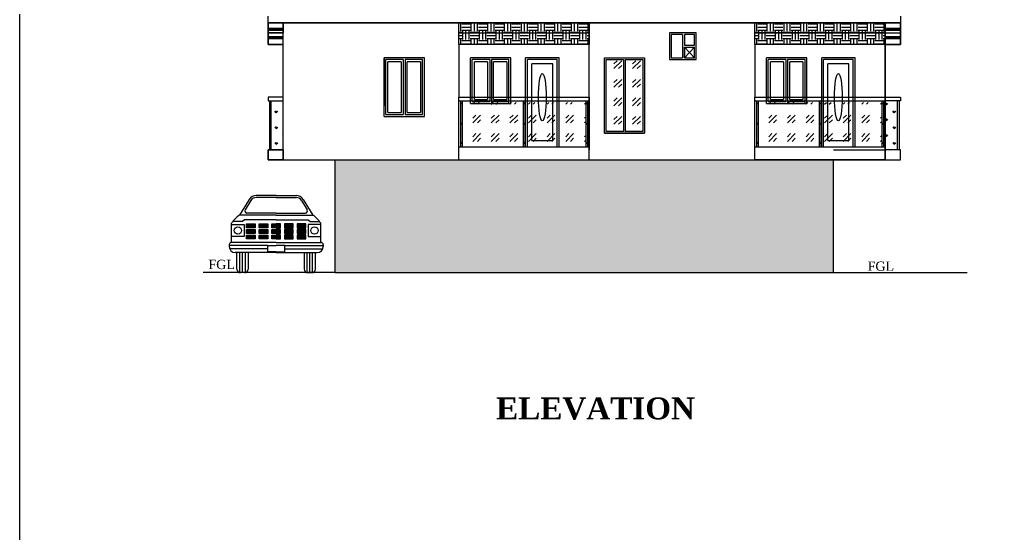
# Model space of a CAD drawing. Header units: metres. Extents: x 8742 to 14639, y -4028 to 1902.
# Drawn here: x 8742.46 to 8764.57, y 1876.9 to 1888.65 of the extents above; entities that cross this region are included whole.
import ezdxf

# ---------------------------------------------------------------- set-up
doc = ezdxf.new("R2010")
doc.units = ezdxf.units.M
doc.layers.add('.', color=7, linetype='Continuous')
doc.styles.add('Arial_B_1', font='times.ttf', dxfattribs={"height": 0.5})
doc.styles.add('style1', font='times.ttf')

# ---------------------------------------------------------------- blocks, each defined once
blk = doc.blocks.new('*U289')
at = {"linetype": 'Continuous'}
for p, q in [((-24.18, 65.77), (-32.91, 51.76)), ((-22.67, 64.82), (-27.86, 56.49)), ((0, 69.27), (-17.87, 69.27)), ((0, 67.49), (-17.87, 67.49)), ((0, 69.27), (17.87, 69.27)), ((0, 67.49), (17.87, 67.49)), ((22.67, 64.82), (27.86, 56.49)), ((24.18, 65.77), (32.91, 51.76)), ((0, 53.54), (-26.22, 53.54)), ((0, 53.54), (26.22, 53.54)), ((-40.01, 27.08), (-40.01, 44.29)), ((-30.37, 45.96), (-38.87, 45.96)), ((0, 51.76), (-32.91, 51.76)), ((-28.59, 47.44), (-30.37, 45.96)), ((0, 47.44), (-28.59, 47.44)), ((-26.57, 40.26), (-26.57, 43.7)), ((-26.57, 43.7), (-18.89, 43.7)), ((-18.89, 43.7), (-18.89, 40.26)), ((-15.2, 43.7), (-7.53, 43.7)), ((-15.2, 40.26), (-15.2, 43.7)), ((-7.53, 43.7), (-7.53, 40.26)), ((-3.84, 40.26), (-3.84, 43.7)), ((-3.84, 43.7), (0, 43.7)), ((0, 51.76), (32.91, 51.76)), ((0, 47.44), (28.59, 47.44)), ((3.84, 43.7), (0, 43.7)), ((3.84, 40.26), (3.84, 43.7)), ((7.53, 43.7), (7.53, 40.26)), ((15.2, 43.7), (7.53, 43.7)), ((15.2, 40.26), (15.2, 43.7)), ((26.57, 43.7), (18.89, 43.7)), ((18.89, 43.7), (18.89, 40.26)), ((26.57, 40.26), (26.57, 43.7)), ((28.59, 47.44), (30.37, 45.96)), ((30.37, 45.96), (38.87, 45.96)), ((40.01, 27.08), (40.01, 44.29)), ((-40.01, 43.31), (-28.69, 43.31)), ((-28.69, 43.31), (-28.69, 32.39)), ((-18.89, 40.26), (-26.57, 40.26)), ((-26.57, 35.24), (-26.57, 38.69)), ((-26.57, 38.69), (-18.89, 38.69)), ((-18.89, 35.24), (-26.57, 35.24)), ((-18.89, 38.69), (-18.89, 35.24)), ((-7.53, 40.26), (-15.2, 40.26)), ((-15.2, 38.69), (-7.53, 38.69)), ((-15.2, 35.24), (-15.2, 38.69)), ((-7.53, 35.24), (-15.2, 35.24)), ((-7.53, 38.69), (-7.53, 35.24)), ((0, 40.26), (-3.84, 40.26)), ((-3.84, 35.24), (-3.84, 38.69)), ((-3.84, 38.69), (0, 38.69)), ((0, 35.24), (-3.84, 35.24)), ((0, 40.26), (3.84, 40.26)), ((3.84, 38.69), (0, 38.69)), ((0, 35.24), (3.84, 35.24)), ((3.84, 35.24), (3.84, 38.69)), ((7.53, 40.26), (15.2, 40.26)), ((7.53, 38.69), (7.53, 35.24)), ((15.2, 38.69), (7.53, 38.69)), ((7.53, 35.24), (15.2, 35.24)), ((15.2, 35.24), (15.2, 38.69)), ((18.89, 40.26), (26.57, 40.26)), ((26.57, 38.69), (18.89, 38.69)), ((18.89, 38.69), (18.89, 35.24)), ((18.89, 35.24), (26.57, 35.24)), ((26.57, 35.24), (26.57, 38.69)), ((28.69, 43.31), (28.69, 32.39)), ((40.01, 43.31), (28.69, 43.31)), ((0, 27.08), (-40.3, 27.08)), ((-28.69, 32.39), (-40.01, 32.39)), ((-26.57, 30.23), (-26.57, 33.67)), ((-26.57, 33.67), (-18.89, 33.67)), ((-18.89, 30.23), (-26.57, 30.23)), ((-18.89, 33.67), (-18.89, 30.23)), ((-15.2, 33.67), (-7.53, 33.67)), ((-15.2, 30.23), (-15.2, 33.67)), ((-7.53, 30.23), (-15.2, 30.23)), ((-7.53, 33.67), (-7.53, 30.23)), ((-3.84, 30.23), (-3.84, 33.67)), ((-3.84, 33.67), (0, 33.67)), ((0, 30.23), (-3.84, 30.23)), ((3.84, 33.67), (0, 33.67)), ((0, 30.23), (3.84, 30.23)), ((0, 27.08), (40.3, 27.08)), ((3.84, 30.23), (3.84, 33.67)), ((7.53, 33.67), (7.53, 30.23)), ((15.2, 33.67), (7.53, 33.67)), ((7.53, 30.23), (15.2, 30.23)), ((15.2, 30.23), (15.2, 33.67)), ((26.57, 33.67), (18.89, 33.67)), ((18.89, 33.67), (18.89, 30.23)), ((18.89, 30.23), (26.57, 30.23)), ((26.57, 30.23), (26.57, 33.67)), ((28.69, 32.39), (40.01, 32.39)), ((-42.18, 25.2), (-42.18, 23.46)), ((-7.63, 24.32), (-42.18, 24.32)), ((-7.63, 21.37), (-41.76, 21.37)), ((0, 18.03), (-36.75, 18.03)), ((-35.26, 3.13), (-35.26, 18.03)), ((-32.73, 0.06), (-32.73, 18.03)), ((-30.2, 0), (-30.2, 18.03)), ((-27.66, 0.06), (-27.66, 18.03)), ((-25.13, 18.03), (-25.13, 3.13)), ((-7.63, 18.62), (-7.63, 24.32)), ((-7.63, 24.32), (0, 24.32)), ((0, 18.62), (-7.63, 18.62)), ((7.63, 24.32), (0, 24.32)), ((0, 18.62), (7.63, 18.62)), ((0, 18.03), (36.75, 18.03)), ((7.63, 24.32), (42.18, 24.32)), ((7.63, 18.62), (7.63, 24.32)), ((7.63, 21.37), (41.76, 21.37)), ((25.13, 18.03), (25.13, 3.13)), ((27.66, 0.06), (27.66, 18.03)), ((30.2, 0), (30.2, 18.03)), ((32.73, 0.06), (32.73, 18.03)), ((35.26, 3.13), (35.26, 18.03)), ((42.18, 25.2), (42.18, 23.46)), ((-28.26, 0), (-32.13, 0)), ((28.26, 0), (32.13, 0))]:
    blk.add_line(p, q, dxfattribs=at)
for centre in [(-34.35, 37.85), (34.35, 37.85)]:
    blk.add_circle(centre, 3.27, dxfattribs=at)
for centre, radius, start, end in [((-17.87, 61.83), 7.44, 90, 148.09213), ((-17.87, 61.83), 5.65, 90, 148.09213), ((17.87, 61.83), 7.44, 31.90786, 90), ((17.87, 61.83), 5.65, 31.90786, 90), ((-26.22, 55.47), 1.92, 148.09213, 270), ((26.22, 55.47), 1.92, 270, 31.90786), ((-18.03, 30.48), 25.96, 124.96933, 147.86524), ((18.03, 30.48), 25.96, 32.13477, 55.03066), ((-40.3, 25.2), 1.88, 90, 180.00001), ((40.3, 25.2), 1.88, 0, 90), ((-36.75, 23.46), 5.43, 180.00001, 270), ((36.75, 23.46), 5.43, 270, 0), ((-32.13, 3.13), 3.13, 180.00001, 270), ((-28.26, 3.13), 3.13, 270, 0), ((28.26, 3.13), 3.13, 180.00001, 270), ((32.13, 3.13), 3.13, 270, 0)]:
    blk.add_arc(centre, radius, start, end, dxfattribs=at)
for points in [[(-18.89, 43.7), (-18.89, 40.26), (-26.57, 43.7), (-26.57, 40.26)], [(-7.53, 43.7), (-7.53, 40.26), (-15.2, 43.7), (-15.2, 40.26)], [(0, 43.7), (0, 40.26), (-3.84, 43.7), (-3.84, 40.26)], [(0, 43.7), (0, 40.26), (3.84, 43.7), (3.84, 40.26)], [(7.53, 43.7), (7.53, 40.26), (15.2, 43.7), (15.2, 40.26)], [(18.89, 43.7), (18.89, 40.26), (26.57, 43.7), (26.57, 40.26)], [(-18.89, 38.69), (-18.89, 35.24), (-26.57, 38.69), (-26.57, 35.24)], [(-7.53, 38.69), (-7.53, 35.24), (-15.2, 38.69), (-15.2, 35.24)], [(0, 38.69), (0, 35.24), (-3.84, 38.69), (-3.84, 35.24)], [(0, 38.69), (0, 35.24), (3.84, 38.69), (3.84, 35.24)], [(7.53, 38.69), (7.53, 35.24), (15.2, 38.69), (15.2, 35.24)], [(18.89, 38.69), (18.89, 35.24), (26.57, 38.69), (26.57, 35.24)], [(-18.89, 33.67), (-18.89, 30.23), (-26.57, 33.67), (-26.57, 30.23)], [(-7.53, 33.67), (-7.53, 30.23), (-15.2, 33.67), (-15.2, 30.23)], [(0, 33.67), (0, 30.23), (-3.84, 33.67), (-3.84, 30.23)], [(0, 33.67), (0, 30.23), (3.84, 33.67), (3.84, 30.23)], [(7.53, 33.67), (7.53, 30.23), (15.2, 33.67), (15.2, 30.23)], [(18.89, 33.67), (18.89, 30.23), (26.57, 33.67), (26.57, 30.23)]]:
    blk.add_solid(points, dxfattribs=at)

msp = doc.modelspace()

# ---------------------------------------------------------------- hatches: boundary and pattern name
at = {"layer": '.'}
h = msp.add_hatch(dxfattribs=at)
h.set_pattern_fill('AR-B816', color=256, scale=100)
h.paths.add_polyline_path([(8761.013, 1885.446), (8759.221, 1885.446), (8759.221, 1885.676), (8755.446, 1885.676), (8755.446, 1885.446), (8752.471, 1885.446), (8752.471, 1885.676), (8748.467, 1885.676), (8748.467, 1885.446), (8749.65, 1885.446), (8749.65, 1882.876), (8761.013, 1882.876)])
h = msp.add_hatch()
h.set_pattern_fill('PLAST', color=256, scale=0.03)
h.set_pattern_definition([(0, (-192.9706, 244.39022), (0, 0.1905), []), (0, (-192.9706, 244.41403), (0, 0.1905), []), (0, (-192.9706, 244.43784), (0, 0.1905), [])])
h.paths.add_polyline_path([(8748.124, 1888.576), (8748.467, 1888.576), (8748.467, 1888.076), (8748.124, 1888.076)])
h = msp.add_hatch()
h.set_pattern_fill('EARTH', color=256, scale=0.03)
h.set_pattern_definition([(0, (-179.24271, 244.39022), (0.1905, 0.1905), [0.1905, -0.1905]), (0, (-179.24271, 244.46165), (0.1905, 0.1905), [0.1905, -0.1905]), (0, (-179.24271, 244.5331), (0.1905, 0.1905), [0.1905, -0.1905]), (90, (-179.2189, 244.5569), (-0.1905, 0.1905), [0.1905, -0.1905]), (90, (-179.14746, 244.5569), (-0.1905, 0.1905), [0.1905, -0.1905]), (90, (-179.07603, 244.5569), (-0.1905, 0.1905), [0.1905, -0.1905])])
h.paths.add_polyline_path([(8755.446, 1888.576), (8752.471, 1888.576), (8752.471, 1888.076), (8755.446, 1888.076)])
h = msp.add_hatch()
h.set_pattern_fill('EARTH', color=256, scale=0.03)
h.set_pattern_definition([(0, (-172.49314, 244.39022), (0.1905, 0.1905), [0.1905, -0.1905]), (0, (-172.49314, 244.46165), (0.1905, 0.1905), [0.1905, -0.1905]), (0, (-172.49314, 244.5331), (0.1905, 0.1905), [0.1905, -0.1905]), (90, (-172.46933, 244.5569), (-0.1905, 0.1905), [0.1905, -0.1905]), (90, (-172.3979, 244.5569), (-0.1905, 0.1905), [0.1905, -0.1905]), (90, (-172.32646, 244.5569), (-0.1905, 0.1905), [0.1905, -0.1905])])
h.paths.add_polyline_path([(8762.195, 1888.576), (8759.221, 1888.576), (8759.221, 1888.076), (8762.195, 1888.076)])
h = msp.add_hatch()
h.set_pattern_fill('PLAST', color=256, scale=0.03)
h.set_pattern_definition([(0, (-179.24271, 244.39022), (0, 0.1905), []), (0, (-179.24271, 244.41403), (0, 0.1905), []), (0, (-179.24271, 244.43784), (0, 0.1905), [])])
h.paths.add_polyline_path([(8762.539, 1888.576), (8762.195, 1888.576), (8762.195, 1888.076), (8762.539, 1888.076)])
h = msp.add_hatch()
h.set_pattern_fill('GOST_GLASS', color=256, scale=0.05)
h.set_pattern_definition([(45, (-21.5905, 9.31308), (0.424264069, 0), [0.25, -0.35]), (45, (-21.48443, 9.31308), (0.424264069, 0), [0.1, -0.5]), (45, (-21.5905, 9.41915), (0.424264069, 0), [0.1, -0.5])])
h.paths.add_polyline_path([(8755.83, 1886.096), (8756.227, 1886.096), (8756.227, 1887.736), (8755.83, 1887.736)])
h.paths.add_polyline_path([(8756.267, 1886.096), (8756.664, 1886.096), (8756.664, 1887.736), (8756.267, 1887.736)])
h = msp.add_hatch()
h.set_pattern_fill('GRASS', color=256, scale=0.01)
h.set_pattern_definition([(90, (-192.9706, 244.39022), (-0.1796051224, 0.1796051224), [0.047625, -0.311585245]), (45, (-192.9706, 244.39022), (-0.1796051224, 0.1796051224), [0.047625, -0.206375]), (135, (-192.9706, 244.39022), (-0.1796051224, -0.1796051224), [0.047625, -0.206375])])
h.paths.add_polyline_path([(8748.194, 1886.796), (8748.467, 1886.796), (8748.467, 1885.676), (8748.194, 1885.676)])
h = msp.add_hatch()
h.set_pattern_fill('GRASS', color=256, scale=0.01)
h.set_pattern_definition([(90, (-179.24271, 244.39022), (-0.1796051224, 0.1796051224), [0.047625, -0.311585245]), (45, (-179.24271, 244.39022), (-0.1796051224, 0.1796051224), [0.047625, -0.206375]), (135, (-179.24271, 244.39022), (-0.1796051224, -0.1796051224), [0.047625, -0.206375])])
h.paths.add_polyline_path([(8762.469, 1886.796), (8762.195, 1886.796), (8762.195, 1885.676), (8762.469, 1885.676)])
h = msp.add_hatch()
h.set_pattern_fill('GOST_GLASS', color=256, scale=0.05)
h.set_pattern_definition([(45, (-179.2427, 244.39022), (0.424264069, 0), [0.25, -0.35]), (45, (-179.13665, 244.39022), (0.424264069, 0), [0.1, -0.5]), (45, (-179.2427, 244.49628), (0.424264069, 0), [0.1, -0.5])])
h.paths.add_polyline_path([(8753.939, 1886.756), (8752.55, 1886.756), (8752.55, 1885.788), (8753.939, 1885.789)])
h.paths.add_polyline_path([(8755.366, 1886.756), (8753.979, 1886.756), (8753.979, 1885.789), (8755.366, 1885.789)])
h = msp.add_hatch()
h.set_pattern_fill('GOST_GLASS', color=256, scale=0.05)
h.set_pattern_definition([(45, (-172.49314, 244.39022), (0.424264069, 0), [0.25, -0.35]), (45, (-172.38708, 244.39022), (0.424264069, 0), [0.1, -0.5]), (45, (-172.49314, 244.49628), (0.424264069, 0), [0.1, -0.5])])
h.paths.add_polyline_path([(8760.688, 1886.756), (8759.3, 1886.756), (8759.3, 1885.788), (8760.688, 1885.789)])
h.paths.add_polyline_path([(8762.115, 1886.756), (8760.728, 1886.756), (8760.728, 1885.789), (8762.115, 1885.789)])
h = msp.add_hatch()
h.set_pattern_fill('AR-B816C', color=256, scale=0.0008)
h.paths.add_polyline_path([(8761.013, 1885.446), (8759.221, 1885.446), (8749.65, 1885.446), (8749.65, 1882.876), (8761.013, 1882.876)])

# ---------------------------------------------------------------- linework, layer by layer
for p, q in [((8755.79, 1887.776), (8756.704, 1887.776)), ((8756.227, 1887.736), (8756.227, 1886.096)), ((8756.267, 1887.736), (8756.267, 1886.096)), ((8755.79, 1886.056), (8756.704, 1886.056))]:
    msp.add_line(p, q)
msp.add_lwpolyline([(8834.284, 1902.05), (8742.455, 1902.054), (8742.455, 1829.923), (8834.287, 1829.927)], close=True)
for points in [[(8755.79, 1887.776), (8756.704, 1887.776), (8756.704, 1886.056), (8755.79, 1886.056), (8755.79, 1887.776)], [(8756.227, 1886.096), (8755.83, 1886.096), (8755.83, 1887.736), (8756.227, 1887.736)], [(8756.267, 1887.736), (8756.664, 1887.736), (8756.664, 1886.096), (8756.267, 1886.096)]]:
    msp.add_lwpolyline(points)
at = {"layer": 'Defpoints'}
for p, q in [((8748.124, 1888.576), (8748.124, 1888.726)), ((8748.124, 1888.076), (8748.124, 1888.576)), ((8748.124, 1888.576), (8748.467, 1888.576)), ((8748.124, 1888.576), (8748.124, 1888.346)), ((8748.467, 1888.576), (8748.124, 1888.576)), ((8748.124, 1888.346), (8748.124, 1888.576)), ((8748.124, 1888.576), (8748.467, 1888.576)), ((8748.154, 1888.576), (8748.194, 1888.576)), ((8748.467, 1885.676), (8748.467, 1888.576)), ((8748.467, 1888.576), (8762.195, 1888.576)), ((8762.195, 1888.576), (8748.467, 1888.576)), ((8748.467, 1888.576), (8748.467, 1888.346)), ((8748.467, 1888.346), (8748.467, 1888.576)), ((8752.471, 1888.076), (8752.471, 1888.576)), ((8752.471, 1888.346), (8752.471, 1888.576)), ((8755.446, 1888.076), (8755.446, 1888.576)), ((8755.446, 1888.346), (8755.446, 1888.576)), ((8762.195, 1888.576), (8757.885, 1888.576)), ((8759.221, 1888.076), (8759.221, 1888.576)), ((8759.221, 1888.346), (8759.221, 1888.576)), ((8759.221, 1888.346), (8759.221, 1888.576)), ((8761.013, 1888.576), (8762.195, 1888.576)), ((8762.195, 1888.576), (8762.195, 1885.676)), ((8762.195, 1888.076), (8762.195, 1888.576)), ((8762.539, 1888.576), (8762.195, 1888.576)), ((8762.195, 1888.576), (8762.195, 1888.346)), ((8762.539, 1888.576), (8762.195, 1888.576)), ((8762.195, 1888.346), (8762.195, 1888.576)), ((8762.509, 1888.576), (8762.469, 1888.576)), ((8762.539, 1888.726), (8762.539, 1888.576)), ((8762.539, 1888.076), (8762.539, 1888.576)), ((8762.539, 1888.346), (8762.539, 1888.576)), ((8748.124, 1888.346), (8748.467, 1888.346)), ((8748.467, 1888.346), (8748.124, 1888.346)), ((8752.471, 1888.346), (8755.446, 1888.346)), ((8757.885, 1888.346), (8757.275, 1888.346)), ((8757.275, 1888.346), (8757.275, 1887.736)), ((8757.885, 1887.736), (8757.885, 1888.346)), ((8761.013, 1888.346), (8759.221, 1888.346)), ((8759.221, 1888.346), (8762.195, 1888.346)), ((8762.195, 1888.346), (8761.013, 1888.346)), ((8762.195, 1888.346), (8762.539, 1888.346)), ((8757.575, 1888.306), (8757.315, 1888.306)), ((8757.315, 1888.306), (8757.315, 1887.776)), ((8757.575, 1888.306), (8757.575, 1887.776)), ((8757.845, 1888.306), (8757.615, 1888.306)), ((8757.845, 1888.306), (8757.615, 1888.306)), ((8757.615, 1888.306), (8757.615, 1888.061)), ((8757.845, 1888.061), (8757.845, 1888.306)), ((8748.467, 1888.076), (8748.124, 1888.076)), ((8755.446, 1888.076), (8752.471, 1888.076)), ((8752.471, 1888.076), (8752.471, 1886.876)), ((8755.446, 1886.876), (8755.446, 1888.076)), ((8757.615, 1888.061), (8757.845, 1888.061)), ((8757.615, 1888.021), (8757.615, 1887.776)), ((8757.615, 1888.021), (8757.845, 1888.021)), ((8757.845, 1888.021), (8757.615, 1887.776)), ((8757.615, 1887.776), (8757.615, 1888.021)), ((8757.615, 1888.021), (8757.845, 1887.776)), ((8757.845, 1887.776), (8757.845, 1888.021)), ((8762.195, 1888.076), (8759.221, 1888.076)), ((8759.221, 1888.076), (8759.221, 1886.876)), ((8762.195, 1886.876), (8762.195, 1888.076)), ((8762.195, 1888.076), (8762.539, 1888.076)), ((8750.767, 1887.776), (8750.767, 1886.681)), ((8750.767, 1886.438), (8750.767, 1887.776)), ((8751.687, 1887.776), (8750.767, 1887.776)), ((8750.807, 1886.478), (8750.807, 1887.736)), ((8751.207, 1887.736), (8750.807, 1887.736)), ((8750.857, 1886.528), (8750.857, 1887.686)), ((8751.157, 1887.686), (8750.857, 1887.686)), ((8751.157, 1887.686), (8751.157, 1886.528)), ((8751.207, 1887.736), (8751.207, 1886.478)), ((8751.647, 1887.736), (8751.247, 1887.736)), ((8751.247, 1887.736), (8751.247, 1886.478)), ((8751.297, 1886.528), (8751.297, 1887.686)), ((8751.597, 1887.686), (8751.297, 1887.686)), ((8751.597, 1887.686), (8751.597, 1886.528)), ((8751.647, 1886.478), (8751.647, 1887.736)), ((8751.687, 1886.438), (8751.687, 1887.776)), ((8752.736, 1886.736), (8752.736, 1887.776)), ((8753.656, 1887.776), (8752.736, 1887.776)), ((8752.776, 1886.776), (8752.776, 1887.736)), ((8753.176, 1887.736), (8752.776, 1887.736)), ((8752.826, 1886.826), (8752.826, 1887.686)), ((8753.126, 1887.686), (8752.826, 1887.686)), ((8753.126, 1887.686), (8753.126, 1886.826)), ((8753.176, 1887.736), (8753.176, 1886.776)), ((8753.616, 1887.736), (8753.216, 1887.736)), ((8753.216, 1887.736), (8753.216, 1886.736)), ((8753.266, 1886.826), (8753.266, 1887.686)), ((8753.566, 1887.686), (8753.266, 1887.686)), ((8753.566, 1887.686), (8753.566, 1886.826)), ((8753.616, 1886.736), (8753.616, 1887.736)), ((8753.656, 1886.736), (8753.656, 1887.776)), ((8753.996, 1885.747), (8753.996, 1887.776)), ((8754.756, 1887.776), (8753.996, 1887.776)), ((8754.036, 1885.747), (8754.036, 1887.736)), ((8754.716, 1887.736), (8754.036, 1887.736)), ((8754.716, 1885.747), (8754.716, 1887.736)), ((8754.756, 1885.747), (8754.756, 1887.776)), ((8755.446, 1885.676), (8755.446, 1887.776)), ((8757.275, 1887.736), (8757.885, 1887.736)), ((8757.315, 1887.776), (8757.575, 1887.776)), ((8757.615, 1887.776), (8757.845, 1887.776)), ((8759.485, 1886.736), (8759.485, 1887.776)), ((8760.405, 1887.776), (8759.485, 1887.776)), ((8759.525, 1886.776), (8759.525, 1887.736)), ((8759.925, 1887.736), (8759.525, 1887.736)), ((8759.575, 1886.826), (8759.575, 1887.686)), ((8759.875, 1887.686), (8759.575, 1887.686)), ((8759.875, 1887.686), (8759.875, 1886.826)), ((8759.925, 1887.736), (8759.925, 1886.776)), ((8760.365, 1887.736), (8759.965, 1887.736)), ((8759.965, 1887.736), (8759.965, 1886.736)), ((8760.015, 1886.826), (8760.015, 1887.686)), ((8760.315, 1887.686), (8760.015, 1887.686)), ((8760.315, 1887.686), (8760.315, 1886.826)), ((8760.365, 1886.736), (8760.365, 1887.736)), ((8760.405, 1886.736), (8760.405, 1887.776)), ((8760.745, 1885.747), (8760.745, 1887.776)), ((8761.505, 1887.776), (8760.745, 1887.776)), ((8760.785, 1885.747), (8760.785, 1887.736)), ((8761.465, 1887.736), (8760.785, 1887.736)), ((8761.465, 1885.747), (8761.465, 1887.736)), ((8761.505, 1885.747), (8761.505, 1887.776)), ((8762.195, 1885.676), (8762.195, 1887.776)), ((8754.136, 1885.889), (8754.136, 1887.636)), ((8754.616, 1887.636), (8754.136, 1887.636)), ((8754.616, 1885.889), (8754.616, 1887.636)), ((8760.885, 1885.889), (8760.885, 1887.636)), ((8761.365, 1887.636), (8760.885, 1887.636)), ((8761.365, 1885.889), (8761.365, 1887.636)), ((8748.467, 1886.876), (8748.124, 1886.876)), ((8748.124, 1886.876), (8748.124, 1886.796)), ((8748.124, 1886.796), (8748.467, 1886.796)), ((8748.124, 1886.796), (8748.154, 1886.796)), ((8748.154, 1886.796), (8748.154, 1885.676)), ((8748.194, 1885.676), (8748.194, 1886.796)), ((8752.471, 1885.676), (8752.471, 1886.876)), ((8752.471, 1886.876), (8755.446, 1886.876)), ((8752.471, 1886.796), (8755.446, 1886.796)), ((8752.51, 1886.796), (8752.51, 1885.747)), ((8752.55, 1886.796), (8752.55, 1885.747)), ((8752.826, 1886.826), (8753.126, 1886.826)), ((8753.266, 1886.826), (8753.566, 1886.826)), ((8753.939, 1886.796), (8753.939, 1885.747)), ((8753.979, 1886.796), (8753.979, 1885.747)), ((8755.366, 1886.796), (8755.366, 1885.747)), ((8755.406, 1886.796), (8755.406, 1885.747)), ((8755.446, 1886.876), (8755.446, 1885.676)), ((8759.221, 1885.676), (8759.221, 1886.876)), ((8759.221, 1886.876), (8762.195, 1886.876)), ((8759.221, 1886.796), (8762.195, 1886.796)), ((8759.26, 1886.796), (8759.26, 1885.747)), ((8759.3, 1886.796), (8759.3, 1885.747)), ((8759.575, 1886.826), (8759.875, 1886.826)), ((8760.015, 1886.826), (8760.315, 1886.826)), ((8760.688, 1886.796), (8760.688, 1885.747)), ((8760.728, 1886.796), (8760.728, 1885.747)), ((8762.115, 1886.796), (8762.115, 1885.747)), ((8762.155, 1886.796), (8762.155, 1885.747)), ((8762.195, 1886.876), (8762.195, 1885.676)), ((8762.195, 1886.876), (8762.539, 1886.876)), ((8762.539, 1886.796), (8762.195, 1886.796)), ((8762.469, 1885.676), (8762.469, 1886.796)), ((8762.539, 1886.796), (8762.509, 1886.796)), ((8762.509, 1886.796), (8762.509, 1885.676)), ((8762.539, 1886.876), (8762.539, 1886.796)), ((8752.736, 1886.736), (8753.656, 1886.736)), ((8752.776, 1886.776), (8753.176, 1886.776)), ((8753.216, 1886.776), (8753.616, 1886.776)), ((8759.485, 1886.736), (8760.405, 1886.736)), ((8759.525, 1886.776), (8759.925, 1886.776)), ((8759.965, 1886.776), (8760.365, 1886.776)), ((8750.767, 1886.438), (8751.687, 1886.438)), ((8750.807, 1886.478), (8751.207, 1886.478)), ((8750.857, 1886.528), (8751.157, 1886.528)), ((8751.247, 1886.478), (8751.647, 1886.478)), ((8751.297, 1886.528), (8751.597, 1886.528)), ((8752.471, 1885.747), (8755.446, 1885.747)), ((8754.136, 1885.889), (8754.616, 1885.889)), ((8759.221, 1885.747), (8762.195, 1885.747)), ((8760.885, 1885.889), (8761.365, 1885.889)), ((8748.124, 1885.676), (8748.124, 1885.446)), ((8748.467, 1885.676), (8748.124, 1885.676)), ((8748.124, 1885.446), (8748.124, 1885.676)), ((8748.124, 1885.676), (8748.467, 1885.676)), ((8748.154, 1885.676), (8748.194, 1885.676)), ((8748.467, 1885.676), (8748.467, 1885.446)), ((8748.467, 1885.446), (8748.467, 1885.676)), ((8752.471, 1885.446), (8752.471, 1885.676)), ((8755.446, 1885.446), (8755.446, 1885.676)), ((8759.221, 1885.446), (8759.221, 1885.676)), ((8759.221, 1885.446), (8759.221, 1885.676)), ((8761.013, 1885.676), (8762.195, 1885.676)), ((8762.195, 1885.676), (8762.195, 1885.446)), ((8762.539, 1885.676), (8762.195, 1885.676)), ((8762.195, 1885.446), (8762.195, 1885.676)), ((8762.509, 1885.676), (8762.469, 1885.676)), ((8762.539, 1885.446), (8762.539, 1885.676)), ((8748.124, 1885.446), (8748.467, 1885.446)), ((8748.467, 1885.446), (8748.124, 1885.446)), ((8748.467, 1885.446), (8749.65, 1885.446)), ((8749.65, 1882.876), (8749.65, 1885.446)), ((8749.65, 1885.446), (8759.221, 1885.446)), ((8752.471, 1885.446), (8755.446, 1885.446)), ((8761.013, 1885.446), (8759.221, 1885.446)), ((8759.221, 1885.446), (8762.195, 1885.446)), ((8761.013, 1882.876), (8761.013, 1885.446)), ((8762.195, 1885.446), (8761.013, 1885.446)), ((8762.195, 1885.446), (8762.539, 1885.446)), ((8749.65, 1882.876), (8746.644, 1882.876)), ((8749.65, 1882.876), (8761.013, 1882.876)), ((8761.013, 1882.876), (8764.064, 1882.876))]:
    msp.add_line(p, q, dxfattribs=at)
for points in [[(8748.467, 1888.576), (8748.124, 1888.576), (8748.124, 1888.076), (8748.467, 1888.076)], [(8752.471, 1888.576), (8755.446, 1888.576), (8755.446, 1888.076), (8752.471, 1888.076), (8752.471, 1888.576)], [(8759.221, 1888.576), (8762.195, 1888.576), (8762.195, 1888.076), (8759.221, 1888.076), (8759.221, 1888.576)], [(8762.195, 1888.576), (8762.539, 1888.576), (8762.539, 1888.076), (8762.195, 1888.076)]]:
    msp.add_lwpolyline(points, dxfattribs=at)
for centre in [(8752.531, 1886.732), (8753.958, 1886.732), (8755.385, 1886.732), (8759.281, 1886.732), (8760.708, 1886.732), (8762.135, 1886.732), (8752.531, 1886.272), (8753.958, 1886.272), (8755.385, 1886.272), (8759.281, 1886.272), (8760.708, 1886.272), (8762.135, 1886.272), (8752.531, 1885.83), (8753.958, 1885.83), (8755.385, 1885.83), (8759.281, 1885.83), (8760.708, 1885.83), (8762.135, 1885.83)]:
    msp.add_circle(centre, 0.0134, dxfattribs=at)
for centre in [(8754.376, 1886.876), (8761.125, 1886.876)]:
    msp.add_ellipse(centre, major_axis=(0, -0.539), ratio=0.163602, dxfattribs=at)

# ---------------------------------------------------------------- block references
at = {"layer": 'Defpoints', "xscale": 0.0254, "yscale": 0.0254, "zscale": 0.0254}
msp.add_blockref('*U289', (8748.309, 1882.874), dxfattribs=at)

# ---------------------------------------------------------------- texts
at = {"char_height": 0.2116, "width": 1.8593, "attachment_point": 1, "line_spacing_factor": 0.938532, "style": 'Arial_B_1'}
for insert in [(8746.764, 1883.167), (8761.791, 1883.127)]:
    msp.add_mtext('FGL', dxfattribs=dict(at, insert=insert))
at = {"insert": (8753.323, 1880.027), "char_height": 0.5, "width": 4.18241, "attachment_point": 1, "style": 'style1'}
msp.add_mtext('{\\fTimes New Roman|b1|i0|c0|p18;ELEVATION}', dxfattribs=at)

doc.saveas('drawing.dxf')
